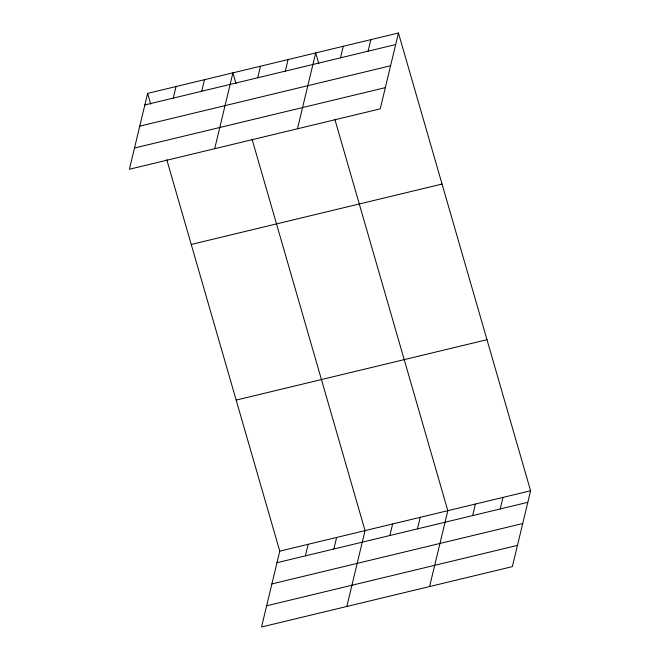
<?xml version="1.0" encoding="UTF-8"?>
<svg xmlns="http://www.w3.org/2000/svg" width="660" height="660" viewBox="0 0 660 660"><rect width="100%" height="100%" fill="white"/><g stroke="black" fill="none" stroke-linecap="round" stroke-linejoin="round"><path stroke-width="0.99" d="M147.625 93.382L129.41 169.24L380.234 108.859L398.45 33L147.625 93.382L150.719 104.107M173.275 98.093L176.047 86.543M201.704 91.253L204.476 79.695M214.69 148.714L232.906 72.856L235.999 83.572M257.722 77.764L260.494 66.215M285.31 71.123L288.082 59.573M297.462 128.782L315.678 52.924L318.772 63.649M340.494 57.841L343.266 46.282M368.082 51.191L370.854 39.641M166.757 159.654L279.766 551.141L261.55 627L512.374 566.618L530.59 490.76L398.45 33M305.415 555.852L308.187 544.302M333.844 549.013L336.616 537.455M346.83 606.466L365.046 530.615L252.037 139.128M389.862 535.524L392.634 523.974M417.45 528.883L420.222 517.324M429.602 586.542L447.818 510.683L334.81 119.196M472.634 515.592L475.406 504.042M500.222 508.951L502.994 497.401M144.853 104.94L395.678 44.55M139.755 126.159L390.58 65.769M134.508 148.021L385.333 87.64M191.227 244.447L442.052 184.057M236.156 400.084L486.981 339.702M279.766 551.141L530.59 490.76M276.994 562.699L527.818 502.309M271.895 583.918L522.72 523.529M266.648 605.781L517.473 545.391"/></g></svg>
